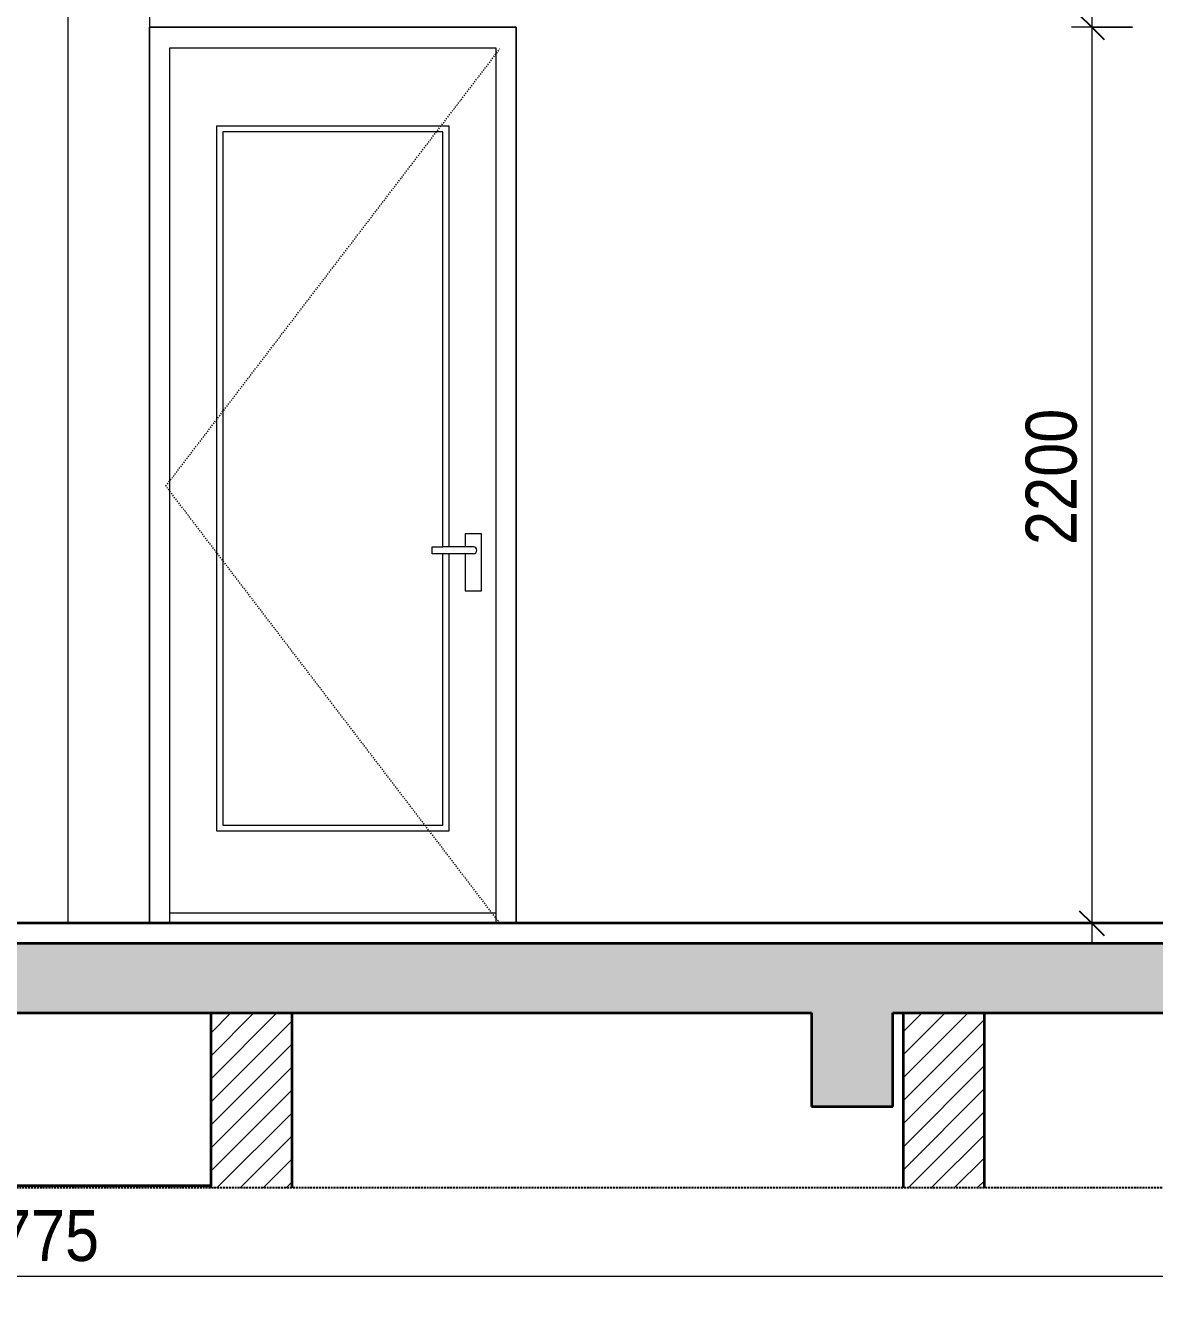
# Model space of a CAD drawing. Header units: millimetres. Extents: x 66631 to 260610, y 416 to 78637.
# Drawn here: x 137668 to 140441, y 1283 to 4405 of the extents above; entities that cross this region are included whole.
import ezdxf

# ---------------------------------------------------------------- set-up
doc = ezdxf.new("R2010")
doc.units = ezdxf.units.MM
for name, pattern in [('Centre', [31.75, 6.35, -4.7625, 15.875, -4.7625]), ('Dash', [6, 3, -3]), ('Hidden', [7.14375, 4.7625, -2.38125])]:
    doc.linetypes.add(name, pattern=pattern)
for name, color, linetype, lineweight in [('0-5', 130, 'Continuous', 5), ('A-ANNO-DIMS', 211, 'Continuous', 9), ('A-ANNO-DIMS-50', 211, 'Continuous', 9), ('A-CLNG-1', 250, 'Continuous', 35), ('A-CLNG-PATT-3', 13, 'Continuous', 18), ('A-DETL-GENF', 92, 'Continuous', 18), ('A-DETL-GENF-4', 92, 'Hidden', 25), ('A-DETL-GENF-5', 9, 'Continuous', 18), ('A-DETL-GENF-HDLN-1', 7, 'Dash', 18), ('A-DETL-MEDM', 33, 'Continuous', 35), ('A-DOOR', 31, 'Continuous', 18), ('A-DOOR-3', 7, 'Continuous', 18), ('A-FLOR-FNSH-1', 250, 'Continuous', 35), ('A-FLOR-LEVL-2', 51, 'Centre', 9), ('A-WALL-2', 250, 'Continuous', 35), ('A-WALL-3', 7, 'Continuous', 18), ('A-WALL-PATT-2', 111, 'Continuous', 18), ('S-COLS-9', 7, 'Continuous', 18)]:
    doc.layers.add(name, color=color, linetype=linetype, lineweight=lineweight)
doc.styles.add('UTM Avo', font='', dxfattribs={"width": 0.9, "height": 125})
doc.styles.get('UTM Avo').set_extended_font_data('UTM Avo')
doc.dimstyles.new('1_Dim_chi_tiet_2_5', dxfattribs={"dimscale": 304.8, "dimtxt": 124.912619, "dimasz": 0.19685, "dimexe": 0.164042, "dimexo": 0.0625, "dimgap": 0.016404, "dimtad": 1, "dimdec": 0, "dimrnd": 5, "dimzin": 0, "dimdsep": 46, "dimtxsty": 'UTM Avo', "dimblk1": 'OBLIQUE', "dimblk2": 'OBLIQUE', "dimsah": 1, "dimcen": 0.09, "dimdle": 0.164042, "dimazin": 0, "dimtfac": 1, "dimtdec": 4, "dimtix": 1, "dimtmove": 0, "dimatfit": 3, "dimfxl": 0.328084, "dimfxlon": 1, "dimtvp": 1, "dimtolj": 1, "dimtzin": 0, "dimarcsym": 2})
pattern_1 = [(45, (139113.61, 15875), (-28.28427, 28.28427), [])]

# ---------------------------------------------------------------- blocks, each defined once
blk = doc.blocks.new('DOOR_CW_01 CANH MO-PANEL KINH - DIW_01-900x2200-CỬA GỖ VÂN LAMINATE-V78-TKCS_CĂN HỘ LOẠI 1B - MẶT CẮT 5')
at = {"layer": 'A-DETL-GENF-HDLN-1'}
for p, q in [((72467.6, 3273.5), (73287.6, 4347)), ((73287.6, 2200), (72467.6, 3273.5))]:
    blk.add_line(p, q, dxfattribs=at)
at = {"layer": 'A-DOOR-3'}
for p, q in [((73327.6, 4400), (72427.6, 4400)), ((72427.6, 4400), (72427.6, 2200)), ((73327.6, 2200), (73327.6, 4400)), ((72477.6, 2200), (72477.6, 4350)), ((72477.6, 4350), (73277.6, 4350)), ((73277.6, 4350), (73277.6, 2200)), ((72592.6, 4158), (73162.6, 4158)), ((72592.6, 2426), (72592.6, 4158)), ((73162.6, 4158), (73162.6, 3124.5)), ((73147.6, 4143), (72607.6, 4143)), ((72607.6, 4143), (72607.6, 2441)), ((73147.6, 3124.5), (73147.6, 4143)), ((73202.8, 3156), (73202.8, 3124.5)), ((73242.3, 3156), (73202.8, 3156)), ((73242.3, 3016), (73242.3, 3156)), ((73121.8, 3124.5), (73147.6, 3124.5)), ((73121.8, 3107.5), (73121.8, 3124.5)), ((73222.6, 3124.5), (73147.6, 3124.5)), ((73147.6, 3107.5), (73121.8, 3107.5)), ((73147.6, 2441), (73147.6, 3107.5)), ((73222.6, 3107.5), (73147.6, 3107.5)), ((73162.6, 3107.5), (73162.6, 2426)), ((73202.8, 3107.5), (73202.8, 3016)), ((73202.8, 3016), (73242.3, 3016)), ((72607.6, 2441), (73147.6, 2441)), ((73162.6, 2426), (72592.6, 2426)), ((72477.6, 2226), (73277.6, 2226))]:
    blk.add_line(p, q, dxfattribs=at)
for start, end in [(0, 90), (270, 360)]:
    blk.add_arc((73222.6, 3116), 8.5, start, end, dxfattribs=at)
blk = doc.blocks.new('NCV_TKTC_TANG 1_rvt-5-TKCS_CĂN HỘ LOẠI 1B - MẶT CẮT 5')
at = {"layer": 'A-FLOR-FNSH-1'}
blk.add_line((75027.6, 2200), (69252.6, 2200), dxfattribs=at)
at = {"layer": 'A-WALL-3'}
for p, q in [((72227.6, 2200), (72227.6, 4700)), ((72427.6, 2300), (72427.6, 4400)), ((72427.6, 4400), (73327.6, 4400)), ((73327.6, 4400), (73327.6, 2300)), ((72427.6, 2200), (72427.6, 2300)), ((73327.6, 2300), (73327.6, 2200))]:
    blk.add_line(p, q, dxfattribs=at)
at = {"layer": 'S-COLS-9'}
for p, q in [((72227.6, 2200), (72227.6, 4700)), ((72427.6, 4700), (72427.6, 2200))]:
    blk.add_line(p, q, dxfattribs=at)
at = {"layer": 'A-DOOR'}
blk.add_blockref('DOOR_CW_01 CANH MO-PANEL KINH - DIW_01-900x2200-CỬA GỖ VÂN LAMINATE-V78-TKCS_CĂN HỘ LOẠI 1B - MẶT CẮT 5', (0, 0), dxfattribs=at)
blk = doc.blocks.new('BORDER VIEW - BORDER VIEW-2576918-TKCS_CĂN HỘ LOẠI 1B - MẶT CẮT 5')
at = {"layer": 'A-DETL-GENF-4'}
blk.add_line((77577.6, 1550), (68922.6, 1550), dxfattribs=at)
blk = doc.blocks.new('DIMBLOCK98-TKCS_CĂN HỘ LOẠI 1B - MẶT CẮT 5')
at = {"layer": 'A-ANNO-DIMS-50'}
for p, q in [((134798.3, 1433.3), (134798.3, 1283.3)), ((134798.3, 1333.3), (134798.3, 1433.3)), ((140573.3, 1433.3), (140573.3, 1283.3)), ((140573.3, 1333.3), (140573.3, 1433.3)), ((134798.3, 1333.3), (140573.3, 1333.3))]:
    blk.add_line(p, q, dxfattribs=at)
at = {"layer": 'A-ANNO-DIMS-50', "lineweight": 25}
for p, q in [((134798.3, 1333.3), (134828.3, 1363.3)), ((140573.3, 1333.3), (140603.3, 1363.3)), ((134798.3, 1333.3), (134768.3, 1303.3)), ((140573.3, 1333.3), (140543.3, 1303.3))]:
    blk.add_line(p, q, dxfattribs=at)
at = {"layer": 'A-ANNO-DIMS-50', "color": 0, "insert": (137514.6, 1495.7), "char_height": 125, "width": 410.824, "attachment_point": 1, "line_spacing_factor": 1.110334, "style": 'UTM Avo'}
blk.add_mtext('5775', dxfattribs=at)
blk = doc.blocks.new('_Oblique')
at = {"color": 0, "linetype": 'ByBlock', "lineweight": -2}
blk.add_line((-0.5, -0.5), (0.5, 0.5), dxfattribs=at)
blk = doc.blocks.new('DIMBLOCK102-TKCS_CĂN HỘ LOẠI 1B - MẶT CẮT 5')
at = {"layer": 'A-ANNO-DIMS-50'}
for p, q in [((140286.7, 4450), (140286.7, 2150)), ((140386.7, 4400), (140236.7, 4400)), ((140286.7, 4400), (140386.7, 4400)), ((140386.7, 2200), (140236.7, 2200)), ((140286.7, 2200), (140386.7, 2200))]:
    blk.add_line(p, q, dxfattribs=at)
at = {"layer": 'A-ANNO-DIMS-50', "lineweight": 25}
for p, q in [((140286.7, 4400), (140256.7, 4430)), ((140286.7, 4400), (140316.7, 4370)), ((140286.7, 2200), (140256.7, 2230)), ((140286.7, 2200), (140316.7, 2170))]:
    blk.add_line(p, q, dxfattribs=at)
at = {"layer": 'A-ANNO-DIMS-50', "color": 0, "insert": (140124.3, 3128.8), "char_height": 125, "width": 410.824, "attachment_point": 1, "rotation": 90, "line_spacing_factor": 1.110334, "style": 'UTM Avo'}
blk.add_mtext('2200', dxfattribs=at)

msp = doc.modelspace()

# ---------------------------------------------------------------- hatches: boundary and pattern name
at = {"layer": 'A-CLNG-PATT-3'}
h = msp.add_hatch(dxfattribs=at)
h.set_pattern_fill('FP_19', color=256, style=0, pattern_type=2)
h.set_pattern_definition([(0, (139113.61, 15875), (406.4, 101.6), [16.764, -288.036, 16.764, -288.036, -1625.6]), (0, (139113.61, 15875), (406.4, 101.6), [-609.6, 16.764, -592.836, 16.764, -288.036, -711.2]), (0, (139113.61, 15875), (406.4, 101.6), [-1524, 16.764, -186.436, 16.764, -491.236]), (120, (139266.01, 15925.8), (-291.1882, 301.1527), [16.764, -288.036, 16.764, -288.036, -1625.6]), (120, (139266.01, 15925.8), (-291.1882, 301.1527), [-609.6, 16.764, -592.836, 16.764, -288.036, -711.2]), (120, (139266.01, 15925.8), (-291.1882, 301.1527), [-1524, 16.764, -186.436, 16.764, -491.236]), (240, (139316.81, 16129), (-115.2118, -402.7527), [16.764, -288.036, 16.764, -288.036, -1625.6]), (240, (139316.81, 16129), (-115.2118, -402.7527), [-609.6, 16.764, -592.836, 16.764, -288.036, -711.2]), (240, (139316.81, 16129), (-115.2118, -402.7527), [-1524, 16.764, -186.436, 16.764, -491.236])])
h.paths.add_polyline_path([(134468.3, 1550), (134548.4, 1550), (134548.4, 1555), (134433.9, 1554.5)])
h.paths.add_polyline_path([(143068.2, 1550), (143124.5, 1550.2), (143161.3, 1555), (143048.4, 1555), (143048.4, 1550)])
h.paths.add_polyline_path([(134848.4, 1550), (138123.3, 1550), (138123.3, 1555), (134848.4, 1554.6)])
at = {"layer": 'A-DETL-GENF-5'}
h = msp.add_hatch(dxfattribs=at)
h.set_pattern_fill('FP_16', color=256, style=0, pattern_type=2)
h.set_pattern_definition([(50, (139113.6, 15875), (364.368, -31.878), [38.1, -419.1]), (355, (139113.6, 15875), (-70.486, 382.113), [30.48, -335.28]), (100.451, (139143.98, 15872.34), (293.885, 350.233), [32.38, -356.18]), (46.184, (139113.6, 15976.6), (542.158, -84.086), [57.15, -628.65]), (96.636, (139158.8, 15969.6), (474.805, 494.855), [48.57, -534.27]), (351.184, (139113.6, 15976.6), (474.81, 494.85), [45.72, -502.92]), (21, (139164.4, 15951.2), (303.2285, -204.5305), [38.1, -419.1]), (326, (139164.4, 15951.2), (123.604, 368.376), [30.48, -335.28]), (71.451, (139189.68, 15934.16), (426.834, 163.843), [32.38, -356.18]), (37.5, (139113.61, 15875), (6.1766, 169.1102), [3.353, -327.863, 3.353, -337.007, -336.55]), (37.5, (139113.61, 15875), (6.1766, 169.1102), [-671.576, 3.353, -333.197]), (7.5, (139113.61, 15875), (133.6389, 200.3615), [3.353, -190.703, 3.353, -320.243, -128.27]), (7.5, (139113.61, 15875), (133.6389, 200.3615), [-517.652, 3.353, -124.917]), (327.5, (139000.33, 15875), (271.1818, -11.4584), [3.353, -123.647, 3.353, -392.887, -525.78]), (327.5, (139000.33, 15875), (271.1818, -11.4584), [-523.24, 3.353, -522.427]), (317.5, (138949.53, 15875), (296.2585, 50.853), [3.353, -161.747, 3.353, -259.791, -373.38]), (317.5, (138949.53, 15875), (296.2585, 50.853), [-428.244, 3.353, -370.027]), (45, (139113.61, 15875), (-125.7236, 125.7236), []), (45, (139113.61, 16065.5), (-125.7236, 125.7236), [])])
h.paths.add_polyline_path([(143007.4, 1550), (143048.4, 1550), (143048.4, 1950), (143273.3, 1950), (143273.3, 2100), (140673.3, 2100), (140673.3, 2150), (134318.3, 2150), (134318.3, 1950), (134548.4, 1950), (134548.4, 1550), (134848.4, 1550), (134848.4, 1980), (139598.4, 1980), (139598.4, 1750), (139798.4, 1750), (139798.4, 1980), (140573.4, 1980), (140573.4, 1930), (141273.4, 1930), (141273.6, 1750), (141473.3, 1750), (141473.6, 1930), (142748.4, 1930), (142748.4, 1550), (142923.3, 1550)])
at = {"layer": 'A-WALL-PATT-2'}
h = msp.add_hatch(dxfattribs=at)
h.set_pattern_fill('FP_15', color=256, style=0, pattern_type=2)
h.set_pattern_definition(pattern_1)
h.paths.add_polyline_path([(138323.3, 1550), (138323.3, 1980), (138123.3, 1980), (138123.3, 1550)])
h = msp.add_hatch(dxfattribs=at)
h.set_pattern_fill('FP_15', color=256, style=0, pattern_type=2)
h.set_pattern_definition(pattern_1)
h.paths.add_polyline_path([(140023.3, 1550), (140023.3, 1980), (139823.3, 1980), (139823.3, 1550)])

# ---------------------------------------------------------------- linework, layer by layer
at = {"layer": 'A-CLNG-1'}
for p, q in [((138123.3, 1555), (134848.4, 1555)), ((138123.3, 1550), (138123.3, 1555))]:
    msp.add_line(p, q, dxfattribs=at)
at = {"layer": 'A-DETL-MEDM'}
for p, q in [((140673.3, 2150), (134318.3, 2150)), ((134848.4, 1980), (139598.4, 1980)), ((139598.4, 1980), (139598.4, 1750)), ((139798.4, 1750), (139798.4, 1980)), ((139798.4, 1980), (140573.4, 1980)), ((139598.4, 1750), (139798.4, 1750))]:
    msp.add_line(p, q, dxfattribs=at)
at = {"layer": 'A-FLOR-LEVL-2'}
msp.add_line((133864.6, 2200), (143913.9, 2200), dxfattribs=at)
at = {"layer": 'A-WALL-2'}
for p, q in [((138123.3, 1980), (138123.3, 1555)), ((138323.3, 1550), (138323.3, 1980)), ((139823.3, 1980), (139823.3, 1550)), ((140023.3, 1550), (140023.3, 1980))]:
    msp.add_line(p, q, dxfattribs=at)

# ---------------------------------------------------------------- block references
at = {"layer": '0-5'}
msp.add_blockref('NCV_TKTC_TANG 1_rvt-5-TKCS_CĂN HỘ LOẠI 1B - MẶT CẮT 5', (65545.7, 0), dxfattribs=at)
at = {"layer": 'A-DETL-GENF'}
msp.add_blockref('BORDER VIEW - BORDER VIEW-2576918-TKCS_CĂN HỘ LOẠI 1B - MẶT CẮT 5', (65545.7, 0), dxfattribs=at)

# ---------------------------------------------------------------- dimensions: what is measured, and where the dimension line sits
at = {"layer": 'A-ANNO-DIMS'}
dim = msp.add_linear_dim(base=(140286.7, 2200), p1=(140386.7, 4400), p2=(140386.7, 2200), angle=90, dimstyle='1_Dim_chi_tiet_2_5', override={"dimpost": '<>', "dimfxl": 2200}, dxfattribs=at)
dim.commit()
dim.dimension.update_dxf_attribs({"geometry": 'DIMBLOCK102-TKCS_CĂN HỘ LOẠI 1B - MẶT CẮT 5', "text_midpoint": (140217, 3300)})
dim = msp.add_linear_dim(base=(140573.3, 1333.3), p1=(134798.3, 1433.3), p2=(140573.3, 1433.3), dimstyle='1_Dim_chi_tiet_2_5', override={"dimpost": '<>', "dimfxl": 5775}, dxfattribs=at)
dim.commit()
dim.dimension.update_dxf_attribs({"geometry": 'DIMBLOCK98-TKCS_CĂN HỘ LOẠI 1B - MẶT CẮT 5', "text_midpoint": (137685.8, 1401.9)})

doc.saveas('drawing.dxf')
